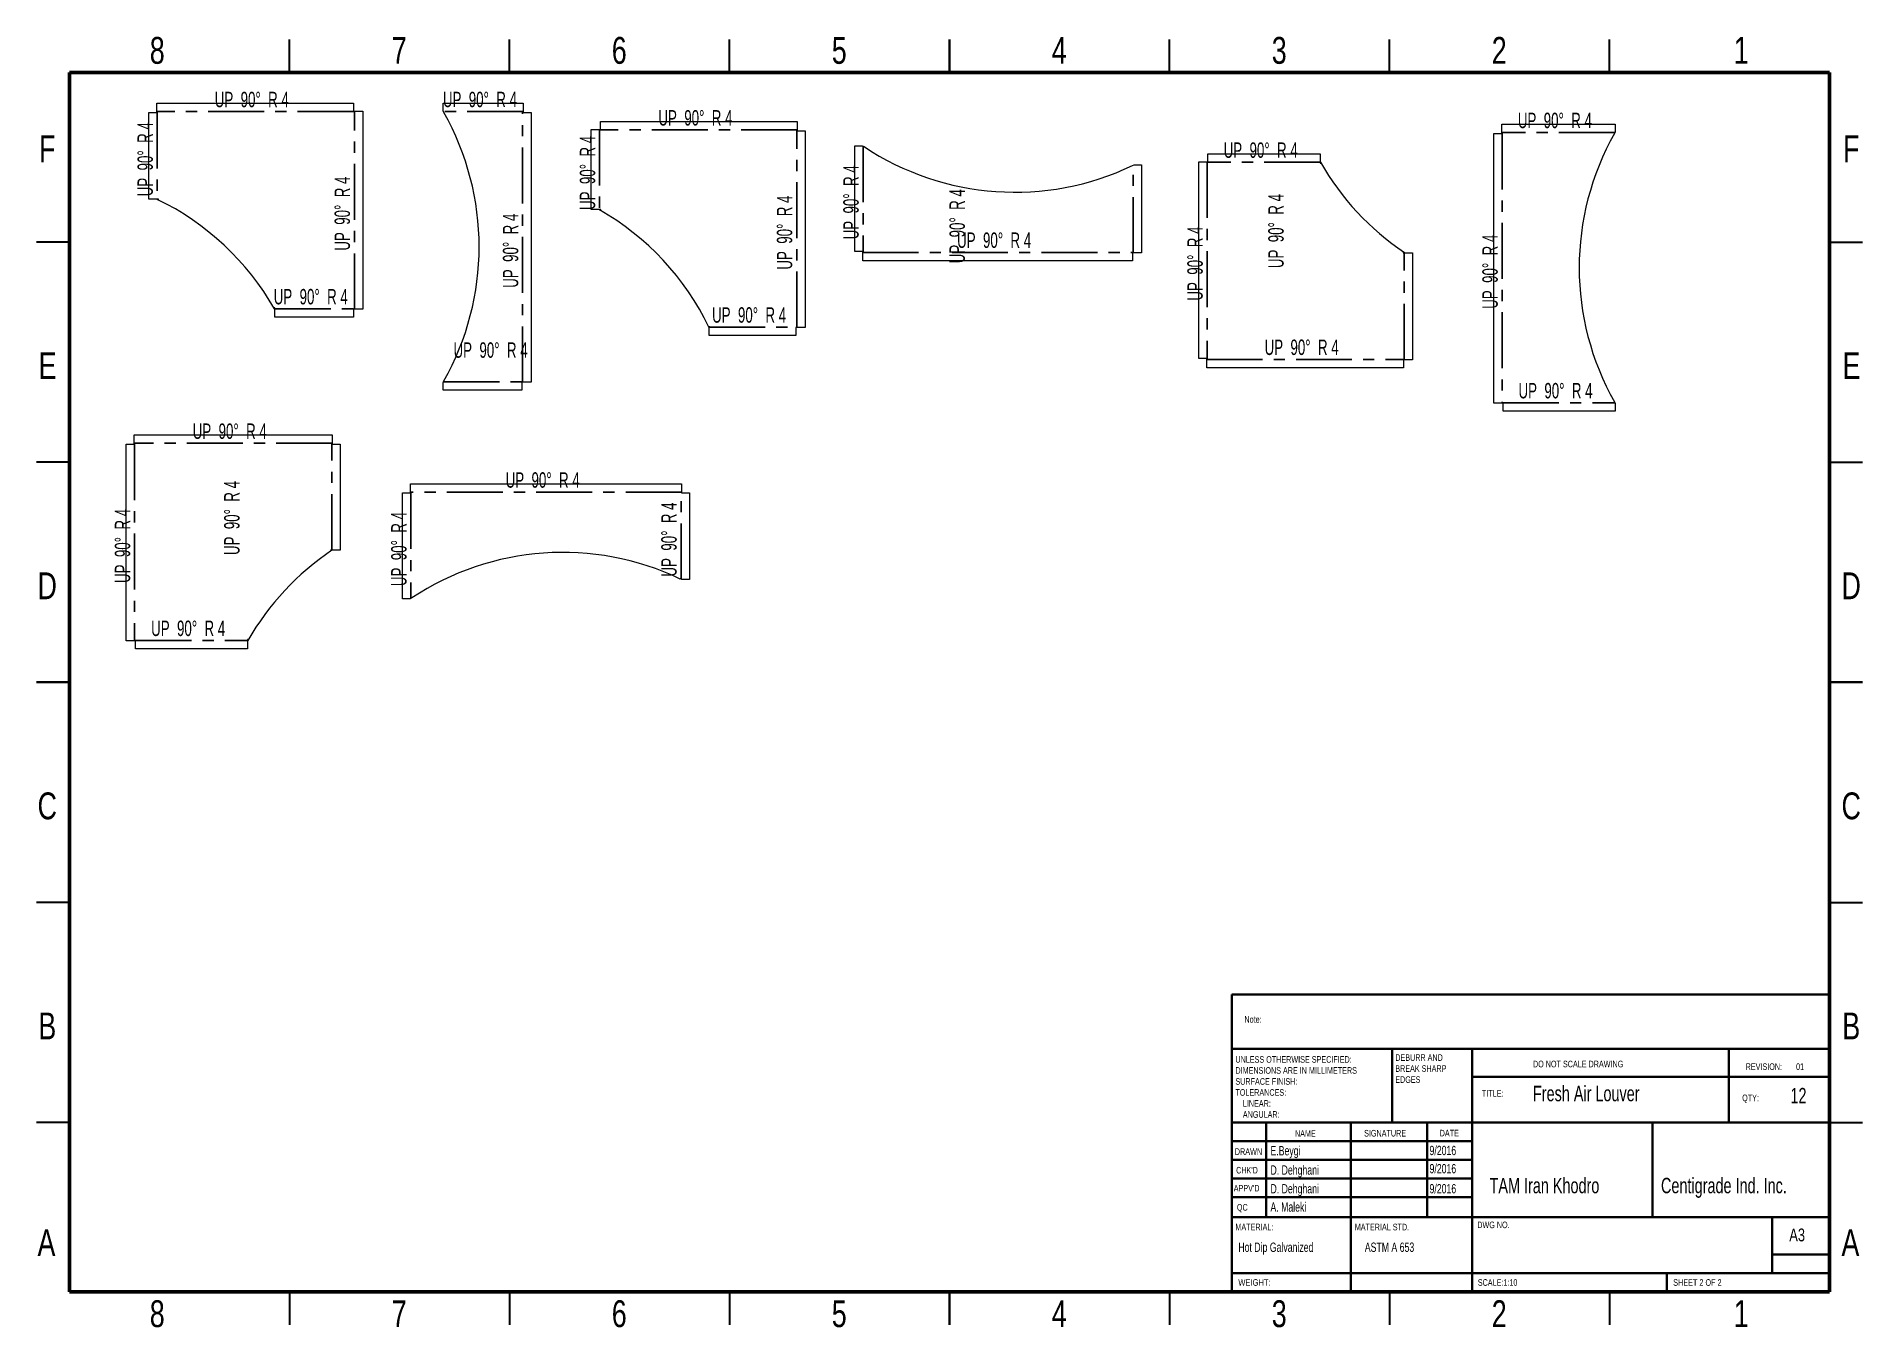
# Paper-space layout 'Sheet2' of a CAD drawing. Header units: millimetres. Extents: x 2 to 418, y 2 to 295.
import ezdxf

# ---------------------------------------------------------------- set-up
doc = ezdxf.new("R2010")
doc.units = ezdxf.units.MM
doc.linetypes.add('CENTERX2', pattern=[20.32, 12.7, -2.54, 2.54, -2.54])
doc.styles.add('SLDTEXTSTYLE0', font='TXT', dxfattribs={"width": 0.75})
doc.styles.add('SLDTEXTSTYLE1', font='TXT', dxfattribs={"width": 0.686449})
doc.styles.add('SLDTEXTSTYLE2', font='TXT', dxfattribs={"width": 0.652778})
doc.styles.add('SLDTEXTSTYLE3', font='TXT', dxfattribs={"width": 0.6875})
doc.styles.add('SLDTEXTSTYLE4', font='TXT', dxfattribs={"width": 0.7})
doc.styles.add('SLDTEXTSTYLE5', font='TXT', dxfattribs={"width": 0.645833})

# ---------------------------------------------------------------- blocks, each defined once
blk = doc.blocks.new('SW_NOTE_2')
at = {"color": 0, "linetype": 'Continuous', "lineweight": 0, "char_height": 1.5, "attachment_point": 1, "style": 'SLDTEXTSTYLE0'}
for s, insert in [('UNLESS OTHERWISE SPECIFIED:', (0, 1.93)), ('SURFACE FINISH:', (0, -3.07)), ('DIMENSIONS ARE IN MILLIMETERS', (0, -0.57)), ('TOLERANCES:', (0, -5.57)), ('LINEAR:', (1.69, -8.07)), ('ANGULAR:', (1.69, -10.57))]:
    blk.add_mtext(s, dxfattribs=dict(at, insert=insert))
blk = doc.blocks.new('SW_NOTE_3')
at = {"color": 0, "linetype": 'Continuous', "lineweight": 0, "char_height": 1.5, "attachment_point": 1, "style": 'SLDTEXTSTYLE0'}
for s, insert in [('DEBURR AND', (0, 1.93)), ('BREAK SHARP', (0, -0.57)), ('EDGES', (0, -3.07))]:
    blk.add_mtext(s, dxfattribs=dict(at, insert=insert))

psp = doc.layouts.new('Sheet2')

# ---------------------------------------------------------------- linework, layer by layer
at = {"color": 7, "linetype": 'Continuous', "lineweight": 30}
for p, q in [((60, 287), (60, 294.5)), ((110, 287), (110, 294.5)), ((160, 287), (160, 294.5)), ((210, 294.5), (210, 287)), ((210, 287), (210, 294.5)), ((260, 287), (260, 294.5)), ((310, 287), (310, 294.5)), ((360, 287), (360, 294.5)), ((10, 248.5), (2.5, 248.5)), ((410, 248.5), (417.5, 248.5)), ((10, 198.5), (2.5, 198.5)), ((410, 198.5), (417.5, 198.5)), ((2.5, 148.5), (10, 148.5)), ((10, 148.5), (2.5, 148.5)), ((417.5, 148.5), (410, 148.5)), ((410, 148.5), (417.5, 148.5)), ((10, 98.5), (2.5, 98.5)), ((410, 98.5), (417.5, 98.5)), ((10, 48.5), (2.5, 48.5)), ((410, 48.5), (417.5, 48.5)), ((60, 10), (60, 2.5)), ((110, 10), (110, 2.5)), ((160, 10), (160, 2.5)), ((210, 2.5), (210, 10)), ((210, 10), (210, 2.5)), ((260, 10), (260, 2.5)), ((310, 10), (310, 2.5)), ((360, 10), (360, 2.5))]:
    psp.add_line(p, q, dxfattribs=at)
at = {"color": 7, "linetype": 'Continuous', "lineweight": 60}
for p, q in [((10, 10), (10, 287)), ((10, 287), (410, 287)), ((410, 287), (410, 10)), ((410, 10), (10, 10))]:
    psp.add_line(p, q, dxfattribs=at)
at = {"color": 7, "linetype": 'Continuous', "lineweight": 15}
for p, q in [((29.85, 277.95), (29.85, 280.04)), ((29.85, 280.04), (74.55, 280.04)), ((74.55, 280.04), (74.55, 278.25)), ((74.55, 278.25), (76.64, 278.25)), ((76.64, 278.25), (76.64, 233.25)), ((94.91, 278.35), (94.91, 280.05)), ((94.91, 280.05), (113.1, 280.05)), ((95.08, 277.96), (94.91, 278.35)), ((113.1, 280.05), (113.1, 277.96)), ((28.05, 258.26), (28.05, 277.95)), ((28.05, 277.95), (29.85, 277.95)), ((113.1, 277.96), (114.89, 277.96)), ((114.89, 277.96), (114.89, 216.66)), ((128.58, 255.9), (128.58, 274.09)), ((128.58, 274.09), (130.67, 274.09)), ((130.67, 274.09), (130.67, 275.88)), ((130.67, 275.88), (175.37, 275.88)), ((175.37, 275.88), (175.37, 273.79)), ((335.51, 273.19), (335.51, 275.29)), ((335.51, 275.29), (361.3, 275.29)), ((361.3, 275.29), (361.3, 273.59)), ((175.37, 273.79), (177.17, 273.79)), ((177.17, 273.79), (177.17, 229.09)), ((188.47, 246.34), (188.47, 270.39)), ((188.47, 270.39), (190.17, 270.39)), ((190.17, 270.39), (190.57, 270.19)), ((333.71, 211.89), (333.71, 273.19)), ((333.71, 273.19), (335.51, 273.19)), ((361.3, 273.59), (361.13, 273.19)), ((251.57, 265.88), (251.96, 266.02)), ((251.96, 266.02), (253.66, 266.02)), ((253.66, 266.02), (253.66, 246.04)), ((266.66, 222.05), (266.66, 266.75)), ((266.66, 266.75), (268.75, 266.75)), ((268.75, 268.54), (294.24, 268.54)), ((268.75, 266.75), (268.75, 268.54)), ((294.24, 268.54), (294.24, 266.4)), ((294.24, 266.4), (294.29, 266.4)), ((294.29, 266.4), (294.29, 266.66)), ((30.2, 258.26), (28.05, 258.26)), ((29.95, 258.21), (30.2, 258.21)), ((30.2, 258.21), (30.2, 258.26)), ((130.72, 255.9), (128.58, 255.9)), ((130.46, 255.85), (130.72, 255.85)), ((130.72, 255.85), (130.72, 255.9)), ((190.27, 246.34), (188.47, 246.34)), ((190.27, 244.24), (190.27, 246.34)), ((253.66, 246.04), (251.57, 246.04)), ((251.57, 246.04), (251.57, 244.24)), ((313.38, 246.15), (313.1, 246.15)), ((313.1, 246.15), (313.1, 246.1)), ((313.1, 246.1), (315.24, 246.1)), ((315.24, 246.1), (315.24, 221.75)), ((251.57, 244.24), (190.27, 244.24)), ((56.66, 233.6), (56.61, 233.6)), ((56.61, 233.6), (56.61, 233.33)), ((56.66, 231.45), (56.66, 233.6)), ((76.64, 233.25), (74.55, 233.25)), ((74.55, 233.25), (74.55, 231.45)), ((74.55, 231.45), (56.66, 231.45)), ((155.39, 229.44), (155.34, 229.44)), ((155.34, 229.44), (155.34, 229.19)), ((155.39, 227.3), (155.39, 229.44)), ((177.17, 229.09), (175.07, 229.09)), ((175.07, 229.09), (175.07, 227.3)), ((175.07, 227.3), (155.39, 227.3)), ((268.45, 222.05), (266.66, 222.05)), ((268.45, 219.95), (268.45, 222.05)), ((313.15, 219.95), (268.45, 219.95)), ((315.24, 221.75), (313.15, 221.75)), ((313.15, 221.75), (313.15, 219.95)), ((94.91, 216.57), (95.08, 216.96)), ((94.91, 214.87), (94.91, 216.57)), ((114.89, 216.66), (112.8, 216.66)), ((112.8, 216.66), (112.8, 214.87)), ((112.8, 214.87), (94.91, 214.87)), ((335.81, 211.89), (333.71, 211.89)), ((335.81, 210.1), (335.81, 211.89)), ((361.13, 212.19), (361.3, 211.8)), ((361.3, 211.8), (361.3, 210.1)), ((361.3, 210.1), (335.81, 210.1)), ((24.69, 202.6), (24.69, 204.69)), ((24.69, 204.69), (69.69, 204.69)), ((69.69, 204.69), (69.69, 202.6)), ((22.9, 157.9), (22.9, 202.6)), ((22.9, 202.6), (24.69, 202.6)), ((69.69, 202.6), (71.48, 202.6)), ((71.48, 202.6), (71.48, 178.54)), ((85.71, 167.46), (85.71, 191.51)), ((85.71, 191.51), (87.5, 191.51)), ((87.5, 191.51), (87.5, 193.6)), ((87.5, 193.6), (149.1, 193.6)), ((149.1, 193.6), (149.1, 191.51)), ((149.1, 191.51), (150.9, 191.51)), ((150.9, 191.51), (150.9, 171.82)), ((69.34, 178.54), (69.34, 178.49)), ((71.48, 178.54), (69.34, 178.54)), ((69.34, 178.49), (69.61, 178.49)), ((149.2, 171.82), (148.8, 171.97)), ((150.9, 171.82), (149.2, 171.82)), ((87.41, 167.46), (85.71, 167.46)), ((87.8, 167.66), (87.41, 167.46)), ((24.99, 157.9), (22.9, 157.9)), ((24.99, 156.1), (24.99, 157.9)), ((50.53, 158.25), (50.48, 158.25)), ((50.48, 158.25), (50.48, 156.1)), ((50.53, 157.98), (50.53, 158.25)), ((50.48, 156.1), (24.99, 156.1))]:
    psp.add_line(p, q, dxfattribs=at)
at = {"color": 7, "linetype": 'CENTERX2'}
for p, q in [((74.55, 278.14), (29.85, 278.14)), ((74.74, 233.25), (74.74, 278.25)), ((113.1, 278.16), (94.99, 278.16)), ((29.95, 277.95), (29.95, 258.26)), ((112.99, 216.66), (112.99, 277.96)), ((130.48, 274.09), (130.48, 255.9)), ((175.37, 273.98), (130.67, 273.98)), ((175.27, 229.09), (175.27, 273.79)), ((190.37, 270.29), (190.37, 246.34)), ((361.21, 273.39), (335.51, 273.39)), ((335.61, 273.19), (335.61, 211.89)), ((251.76, 246.04), (251.76, 265.95)), ((268.55, 266.75), (268.55, 222.05)), ((294.24, 266.64), (268.75, 266.64)), ((190.27, 246.14), (251.57, 246.14)), ((313.35, 221.75), (313.35, 246.1)), ((56.66, 233.35), (74.55, 233.35)), ((155.39, 229.19), (175.07, 229.19)), ((268.45, 221.85), (313.15, 221.85)), ((94.99, 216.76), (112.8, 216.76)), ((335.81, 212), (361.21, 212)), ((69.69, 202.79), (24.69, 202.79)), ((24.79, 202.6), (24.79, 157.9)), ((69.59, 178.54), (69.59, 202.6)), ((149.1, 191.71), (87.5, 191.71)), ((87.61, 191.51), (87.61, 167.56)), ((149, 171.9), (149, 191.51)), ((24.99, 158), (50.48, 158))]:
    psp.add_line(p, q, dxfattribs=at)
at = {"color": 7, "linetype": 'Continuous', "lineweight": 40}
for p, q in [((274.2, 77.6), (410, 77.6)), ((274.2, 77.6), (274.2, 65.25)), ((274.2, 65.25), (410, 65.25)), ((274.2, 65.25), (274.2, 10.25)), ((310.6, 65.25), (310.6, 48.5)), ((328.8, 65.25), (328.8, 10)), ((387.09, 48.5), (387.09, 65.25)), ((410, 58.88), (328.8, 58.88)), ((410, 48.5), (274.2, 48.5)), ((282, 48.5), (282, 27)), ((301.19, 48.5), (301.19, 10.25)), ((318.6, 48.5), (318.6, 27)), ((328.8, 10.25), (328.8, 48.5)), ((369.79, 27), (369.79, 48.5)), ((328.8, 44.25), (274.2, 44.25)), ((328.8, 40), (274.2, 40)), ((328.8, 35.75), (274.2, 35.75)), ((328.8, 31.5), (274.2, 31.5)), ((284.6, 27), (274.2, 27)), ((284.6, 27), (410, 27)), ((397, 14.25), (397, 27)), ((410, 18.5), (397, 18.5)), ((274.2, 14.25), (410, 14.25)), ((373, 10), (373, 14.25))]:
    psp.add_line(p, q, dxfattribs=at)
at = {"color": 7, "linetype": 'Continuous', "lineweight": 15}
for centre, start, end in [((41.1, 247.46), 330.5321, 29.4679), ((224.87, 321.84), 236.4114, 295.5085), ((415.11, 242.69), 150.5321, 209.4679), ((348.05, 297.55), 209.8797, 235.9952), ((2.85, 202.45), 29.8797, 64.078), ((99.57, 202.09), 25.922, 60.1203), ((104.29, 127.1), 124.0048, 150.1203), ((122.1, 116.01), 64.4915, 123.5886)]:
    psp.add_arc(centre, 62, start, end, dxfattribs=at)

# ---------------------------------------------------------------- block references
at = {"color": 7, "linetype": 'Continuous', "lineweight": 0}
for name, p in [('SW_NOTE_2', (274.98, 61.64)), ('SW_NOTE_3', (311.31, 62.07))]:
    psp.add_blockref(name, p, dxfattribs=at)

# ---------------------------------------------------------------- texts
for s, insert, char_height, attachment_point, style in [('8', (29.94, 295.11), 6.1, 2, 'SLDTEXTSTYLE0'), ('7', (84.94, 295.11), 6.1, 2, 'SLDTEXTSTYLE0'), ('6', (134.94, 295.11), 6.1, 2, 'SLDTEXTSTYLE0'), ('5', (184.94, 295.11), 6.1, 2, 'SLDTEXTSTYLE0'), ('4', (234.94, 295.11), 6.1, 2, 'SLDTEXTSTYLE0'), ('3', (284.94, 295.11), 6.1, 2, 'SLDTEXTSTYLE0'), ('2', (334.94, 295.11), 6.1, 2, 'SLDTEXTSTYLE0'), ('1', (389.94, 295.11), 6.1, 2, 'SLDTEXTSTYLE0'), ('UP  90°  R 4', (51.43, 282.65), 3.5, 2, 'SLDTEXTSTYLE5'), ('UP  90°  R 4', (103.28, 282.66), 3.5, 2, 'SLDTEXTSTYLE5'), ('UP  90°  R 4', (152.26, 278.49), 3.5, 2, 'SLDTEXTSTYLE5'), ('UP  90°  R 4', (347.59, 277.9), 3.5, 2, 'SLDTEXTSTYLE5'), ('F', (4.94, 272.73), 6.1, 2, 'SLDTEXTSTYLE0'), ('UP  90°  R 4', (280.73, 271.15), 3.5, 2, 'SLDTEXTSTYLE5'), ('F', (414.94, 272.73), 6.1, 2, 'SLDTEXTSTYLE0'), ('UP  90°  R 4', (220.15, 250.69), 3.5, 2, 'SLDTEXTSTYLE5'), ('UP  90°  R 4', (64.83, 237.86), 3.5, 2, 'SLDTEXTSTYLE5'), ('UP  90°  R 4', (164.46, 233.7), 3.5, 2, 'SLDTEXTSTYLE5'), ('UP  90°  R 4', (105.7, 225.73), 3.5, 2, 'SLDTEXTSTYLE5'), ('UP  90°  R 4', (290.03, 226.36), 3.5, 2, 'SLDTEXTSTYLE5'), ('E', (5.01, 223.48), 6.1, 2, 'SLDTEXTSTYLE0'), ('E', (415.01, 223.48), 6.1, 2, 'SLDTEXTSTYLE0'), ('UP  90°  R 4', (347.74, 216.5), 3.5, 2, 'SLDTEXTSTYLE5'), ('UP  90°  R 4', (46.42, 207.3), 3.5, 2, 'SLDTEXTSTYLE5'), ('UP  90°  R 4', (117.54, 196.21), 3.5, 2, 'SLDTEXTSTYLE5'), ('D', (4.93, 173.48), 6.1, 2, 'SLDTEXTSTYLE0'), ('D', (414.93, 173.48), 6.1, 2, 'SLDTEXTSTYLE0'), ('UP  90°  R 4', (36.97, 162.51), 3.5, 2, 'SLDTEXTSTYLE5'), ('C', (4.94, 123.48), 6.1, 2, 'SLDTEXTSTYLE0'), ('C', (414.94, 123.48), 6.1, 2, 'SLDTEXTSTYLE0'), ('B', (4.95, 73.48), 6.1, 2, 'SLDTEXTSTYLE0'), ('Note:', (277.03, 72.67), 1.5, 1, 'SLDTEXTSTYLE0'), ('B', (414.95, 73.48), 6.1, 2, 'SLDTEXTSTYLE0'), ('DO NOT SCALE DRAWING', (342.61, 62.53), 1.5, 1, 'SLDTEXTSTYLE0'), ('REVISION:       01', (390.95, 61.93), 1.5, 1, 'SLDTEXTSTYLE2'), ('TITLE:', (331.01, 55.87), 1.5, 1, 'SLDTEXTSTYLE0'), ('Fresh Air Louver', (342.61, 56.83), 3.5, 1, 'SLDTEXTSTYLE4'), ('QTY:', (390.15, 54.84), 1.5, 1, 'SLDTEXTSTYLE0'), ('12', (401.13, 56.36), 3.5, 1, 'SLDTEXTSTYLE4'), ('NAME', (288.52, 46.75), 1.5, 1, 'SLDTEXTSTYLE0'), ('SIGNATURE', (304.23, 46.81), 1.5, 1, 'SLDTEXTSTYLE0'), ('DATE', (321.41, 46.83), 1.5, 1, 'SLDTEXTSTYLE0'), ('DRAWN', (274.84, 42.63), 1.5, 1, 'SLDTEXTSTYLE1'), ('E.Beygi', (282.95, 43.14), 2.117, 1, 'SLDTEXTSTYLE4'), ('9/2016', (319.1, 43.2), 2.117, 1, 'SLDTEXTSTYLE4'), ("CHK'D", (275.14, 38.41), 1.5, 1, 'SLDTEXTSTYLE0'), ('D. Dehghani', (282.95, 38.76), 2.1167, 1, 'SLDTEXTSTYLE4'), ('9/2016', (319.1, 39.07), 2.117, 1, 'SLDTEXTSTYLE4'), ("APPV'D", (274.6, 34.32), 1.5, 1, 'SLDTEXTSTYLE0'), ('D. Dehghani', (282.95, 34.51), 2.1167, 1, 'SLDTEXTSTYLE4'), ('9/2016', (319.1, 34.51), 2.117, 1, 'SLDTEXTSTYLE4'), ('TAM Iran Khodro', (332.75, 35.92), 3.5, 1, 'SLDTEXTSTYLE4'), ('Centigrade Ind. Inc.', (371.71, 35.92), 3.5, 1, 'SLDTEXTSTYLE4'), ('QC', (275.32, 29.97), 1.5, 1, 'SLDTEXTSTYLE0'), ('A. Maleki', (282.95, 30.36), 2.117, 1, 'SLDTEXTSTYLE4'), ('MATERIAL:', (274.98, 25.5), 1.5, 1, 'SLDTEXTSTYLE0'), ('MATERIAL STD.', (302.11, 25.5), 1.5, 1, 'SLDTEXTSTYLE0'), ('DWG NO.', (329.95, 25.99), 1.5, 1, 'SLDTEXTSTYLE0'), ('A', (4.76, 24.23), 6.1, 2, 'SLDTEXTSTYLE0'), ('Hot Dip Galvanized', (275.64, 21.22), 2.1167, 1, 'SLDTEXTSTYLE4'), ('ASTM A 653', (304.39, 21.22), 2.117, 1, 'SLDTEXTSTYLE4'), ('A3', (400.87, 24.41), 2.91, 1, 'SLDTEXTSTYLE0'), ('A', (414.76, 24.23), 6.1, 2, 'SLDTEXTSTYLE0'), ('WEIGHT:', (275.64, 12.9), 1.499, 1, 'SLDTEXTSTYLE0'), ('SCALE:1:10', (330.07, 12.9), 1.5, 1, 'SLDTEXTSTYLE0'), ('SHEET 2 OF 2', (374.48, 12.9), 1.5, 1, 'SLDTEXTSTYLE3'), ('8', (29.94, 8.11), 6.1, 2, 'SLDTEXTSTYLE0'), ('7', (84.94, 8.11), 6.1, 2, 'SLDTEXTSTYLE0'), ('6', (134.94, 8.11), 6.1, 2, 'SLDTEXTSTYLE0'), ('5', (184.94, 8.11), 6.1, 2, 'SLDTEXTSTYLE0'), ('4', (234.94, 8.11), 6.1, 2, 'SLDTEXTSTYLE0'), ('3', (284.94, 8.11), 6.1, 2, 'SLDTEXTSTYLE0'), ('2', (334.94, 8.11), 6.1, 2, 'SLDTEXTSTYLE0'), ('1', (389.94, 8.11), 6.1, 2, 'SLDTEXTSTYLE0')]:
    psp.add_mtext(s, dxfattribs=dict(at, insert=insert, char_height=char_height, attachment_point=attachment_point, style=style))
at = {"color": 7, "linetype": 'Continuous', "lineweight": 0, "char_height": 3.5, "attachment_point": 2, "rotation": 90, "style": 'SLDTEXTSTYLE5'}
for insert in [(25.44, 267.33), (125.97, 264.22), (185.86, 257.54), (70.24, 254.98), (170.76, 250.67), (209.99, 252.12), (282.45, 251.01), (108.49, 246.54), (264.05, 243.63), (331.1, 241.77), (45.14, 185.82), (20.29, 179.48), (83.1, 178.77), (144.49, 180.94)]:
    psp.add_mtext('UP  90°  R 4', dxfattribs=dict(at, insert=insert))

doc.saveas('drawing.dxf')
